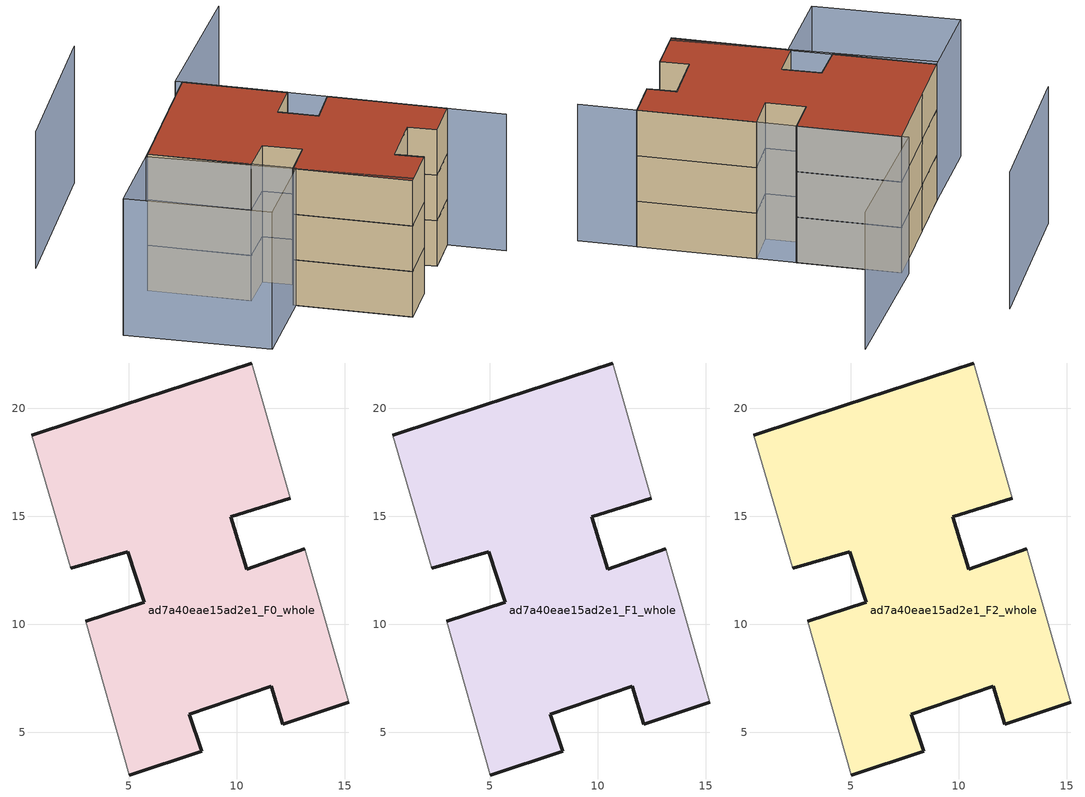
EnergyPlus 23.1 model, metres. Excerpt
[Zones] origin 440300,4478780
ad7a40eae15ad2e1_F0_whole
 floor ground (EU_floor_Construction): 15.18,6.38 13.14,13.5 10.45,12.56 9.72,14.97 12.46,15.85 10.68,22.1 4.71,20.15 0.49,18.77 2.29,12.6 4.95,13.37 5.7,11.03 2.99,10.14 5.02,3.02 8.36,4.12 7.8,5.84 11.59,7.13 12.12,5.36 z0
 wall outside (EU_wall_Construction): 12.46,15.85 9.72,14.97 10.45,12.56 13.14,13.5 / 15.18,6.38 12.12,5.36 11.59,7.13 7.8,5.84 8.36,4.12 5.02,3.02 / 2.99,10.14 5.7,11.03 4.95,13.37 2.29,12.6 / 0.49,18.77 4.71,20.15 10.68,22.1 z0:3
 wall adiabatic (EU_wall_Construction): 10.68,22.1 12.46,15.85 / 13.14,13.5 15.18,6.38 / 5.02,3.02 2.99,10.14 / 2.29,12.6 0.49,18.77 z0:3
ad7a40eae15ad2e1_F1_whole
 floor to ad7a40eae15ad2e1_F0_whole (EU_floor_Construction): 15.18,6.38 13.14,13.5 10.45,12.56 9.72,14.97 12.46,15.85 10.68,22.1 4.71,20.15 0.49,18.77 2.29,12.6 4.95,13.37 5.7,11.03 2.99,10.14 5.02,3.02 8.36,4.12 7.8,5.84 11.59,7.13 12.12,5.36 z3
 wall outside (EU_wall_Construction): 12.46,15.85 9.72,14.97 10.45,12.56 13.14,13.5 / 15.18,6.38 12.12,5.36 11.59,7.13 7.8,5.84 8.36,4.12 5.02,3.02 / 2.99,10.14 5.7,11.03 4.95,13.37 2.29,12.6 / 0.49,18.77 4.71,20.15 10.68,22.1 z3:6
 wall adiabatic (EU_wall_Construction): 10.68,22.1 12.46,15.85 / 13.14,13.5 15.18,6.38 / 5.02,3.02 2.99,10.14 / 2.29,12.6 0.49,18.77 z3:6
ad7a40eae15ad2e1_F2_whole
 floor to ad7a40eae15ad2e1_F1_whole (EU_floor_Construction): 15.18,6.38 13.14,13.5 10.45,12.56 9.72,14.97 12.46,15.85 10.68,22.1 4.71,20.15 0.49,18.77 2.29,12.6 4.95,13.37 5.7,11.03 2.99,10.14 5.02,3.02 8.36,4.12 7.8,5.84 11.59,7.13 12.12,5.36 z6
 wall outside (EU_wall_Construction): 12.46,15.85 9.72,14.97 10.45,12.56 13.14,13.5 / 15.18,6.38 12.12,5.36 11.59,7.13 7.8,5.84 8.36,4.12 5.02,3.02 / 2.99,10.14 5.7,11.03 4.95,13.37 2.29,12.6 / 0.49,18.77 4.71,20.15 10.68,22.1 z6:9
 wall adiabatic (EU_wall_Construction): 10.68,22.1 12.46,15.85 / 13.14,13.5 15.18,6.38 / 5.02,3.02 2.99,10.14 / 2.29,12.6 0.49,18.77 z6:9
 roof outside (EU_roof_Construction): 10.68,22.1 12.46,15.85 9.72,14.97 10.45,12.56 13.14,13.5 15.18,6.38 12.12,5.36 11.59,7.13 7.8,5.84 8.36,4.12 5.02,3.02 2.99,10.14 5.7,11.03 4.95,13.37 2.29,12.6 0.49,18.77 4.71,20.15 z9
shading: 0.16,18.68 5.32,3.12 / 16.15,2.89 10.56,22.51 / 10.56,22.51 21.31,25.57 / 12,30.29 0.09,26.21 / -3.14,8.12 -5.78,16.88 / -5.78,16.88 0.49,18.77 / 0.49,18.77 3.13,10.01 / 3.13,10.01 -3.14,8.12 z0:9
[Building]
EU S2 Campaign: North Axis=0; Terrain=City; Solar Distribution=FullExterior
[Site:Location]
Madrid: Latitude=40.5; Longitude=-3.5; Time Zone=1; Elevation=609
[SizingPeriod:WeatherFileDays]
AnnualSizingPeriod: Begin Month=1; Begin Day of Month=1; End Month=12; End Day of Month=31; Day of Week for Start Day=Monday; Use Weather File Daylight Saving Period=No; Use Weather File Rain and Snow Indicators=No
[MATERIAL]
EU_InternalMass_Material: Roughness=MediumRough; Thickness=0.1; Conductivity=1; Density=1800; Specific Heat=900; Thermal Absorptance=0.9; Solar Absorptance=0.7; Visible Absorptance=0.7
[MATERIAL:NOMASS] Roughness=MediumRough; Thermal Absorptance=0.9; Solar Absorptance=0.7; Visible Absorptance=0.7
Name | Thermal Resistance
EU_wall_NoMass | 0.419739
EU_roof_NoMass | 0.352165
EU_floor_NoMass | 0.608284
[CONSTRUCTION]
EU_wall_Construction: EU_wall_NoMass
EU_roof_Construction: EU_roof_NoMass
EU_floor_Construction: EU_floor_NoMass
EU_InternalMass_Construction: EU_InternalMass_Material
[ZONE] Type=1; Multiplier=1; Ceiling Height=autocalculate; Floor Area=autocalculate; Part of Total Floor Area=Yes
Name | Volume
ad7a40eae15ad2e1_F0_whole | 460.754
ad7a40eae15ad2e1_F1_whole; ad7a40eae15ad2e1_F2_whole | 460.753
[INTERNALMASS] Construction=EU_InternalMass_Construction; Surface Area=153.586
Name | Zone or ZoneList
ad7a40eae15ad2e1_F0_whole_EU_InternalMass | ad7a40eae15ad2e1_F0_whole
ad7a40eae15ad2e1_F1_whole_EU_InternalMass | ad7a40eae15ad2e1_F1_whole
ad7a40eae15ad2e1_F2_whole_EU_InternalMass | ad7a40eae15ad2e1_F2_whole
[OTHEREQUIPMENT] Fuel Type=Electricity; Design Level Calculation Method=Watts/Area; Power per Zone Floor Area=1; Fraction Latent=0; Fraction Radiant=0; Fraction Lost=0; Carbon Dioxide Generation Rate=0; EndUse Subcategory=EU_Step8_InternalGains
Name | Zone or ZoneList or Space or SpaceList | Schedule
EU_Step8_InternalGain_ad7a40eae15ad2e1_F0_whole_f000 | ad7a40eae15ad2e1_F0_whole | EU_Step8_GainSchedule_ad7a40eae15ad2e1_F0_whole_f000
EU_Step8_InternalGain_ad7a40eae15ad2e1_F1_whole_f000 | ad7a40eae15ad2e1_F1_whole | EU_Step8_GainSchedule_ad7a40eae15ad2e1_F1_whole_f000
EU_Step8_InternalGain_ad7a40eae15ad2e1_F2_whole_f000 | ad7a40eae15ad2e1_F2_whole | EU_Step8_GainSchedule_ad7a40eae15ad2e1_F2_whole_f000
[ZONEVENTILATION:DESIGNFLOWRATE] Schedule=EU_AlwaysOn; Design Flow Rate Calculation Method=AirChanges/Hour; Air Changes per Hour=0.703302; Ventilation Type=Natural; Fan Pressure Rise=0; Fan Total Efficiency=1; Constant Term Coefficient=1; Temperature Term Coefficient=0; Velocity Term Coefficient=0; Velocity Squared Term Coefficient=0; Minimum Indoor Temperature=-100; Maximum Indoor Temperature=100; Delta Temperature=-100; Minimum Outdoor Temperature=-100; Maximum Outdoor Temperature=100; Maximum Wind Speed=40
Name | Zone or ZoneList or Space or SpaceList
EU_ConstantAir_ad7a40eae15ad2e1_F0_whole | ad7a40eae15ad2e1_F0_whole
EU_ConstantAir_ad7a40eae15ad2e1_F1_whole | ad7a40eae15ad2e1_F1_whole
EU_ConstantAir_ad7a40eae15ad2e1_F2_whole | ad7a40eae15ad2e1_F2_whole
[HVACTEMPLATE:THERMOSTAT] Constant Heating Setpoint=20; Constant Cooling Setpoint=50
EU_HeatOnly_ad7a40eae15ad2e1_F0_whole; EU_HeatOnly_ad7a40eae15ad2e1_F1_whole; EU_HeatOnly_ad7a40eae15ad2e1_F2_whole
[HVACTEMPLATE:ZONE:IDEALLOADSAIRSYSTEM] System Availability Schedule=EU_AlwaysOn; Maximum Heating Supply Air Temperature=50; Minimum Cooling Supply Air Temperature=13; Maximum Heating Supply Air Humidity Ratio=0.0156; Minimum Cooling Supply Air Humidity Ratio=0.0077; Heating Limit=NoLimit; Cooling Limit=NoLimit; Heating Availability Schedule=EU_AlwaysOn; Cooling Availability Schedule=EU_CoolingOff; Dehumidification Control Type=ConstantSensibleHeatRatio; Cooling Sensible Heat Ratio=0.7; Dehumidification Setpoint=60; Humidification Control Type=None; Humidification Setpoint=30; Outdoor Air Method=None; Outdoor Air Flow Rate per Person=0.00944; Outdoor Air Flow Rate per Zone Floor Area=0; Outdoor Air Flow Rate per Zone=0; Demand Controlled Ventilation Type=None; Outdoor Air Economizer Type=NoEconomizer; Heat Recovery Type=None; Sensible Heat Recovery Effectiveness=0.7; Latent Heat Recovery Effectiveness=0.65
Name | Template Thermostat
ad7a40eae15ad2e1_F0_whole | EU_HeatOnly_ad7a40eae15ad2e1_F0_whole
ad7a40eae15ad2e1_F1_whole | EU_HeatOnly_ad7a40eae15ad2e1_F1_whole
ad7a40eae15ad2e1_F2_whole | EU_HeatOnly_ad7a40eae15ad2e1_F2_whole
[SIZING:ZONE] Zone Cooling Design Supply Air Temperature Input Method=SupplyAirTemperature; Zone Cooling Design Supply Air Temperature=13; Zone Heating Design Supply Air Temperature Input Method=SupplyAirTemperature; Zone Heating Design Supply Air Temperature=50; Zone Cooling Design Supply Air Humidity Ratio=0.008; Zone Heating Design Supply Air Humidity Ratio=0.008; Cooling Design Air Flow Method=DesignDay; Cooling Design Air Flow Rate=0; Cooling Minimum Air Flow per Zone Floor Area=0.000762; Cooling Minimum Air Flow=0; Cooling Minimum Air Flow Fraction=0.2; Heating Design Air Flow Method=DesignDay; Heating Design Air Flow Rate=0; Heating Maximum Air Flow per Zone Floor Area=0.002032; Heating Maximum Air Flow=0.141576; Heating Maximum Air Flow Fraction=0.3; Account for Dedicated Outdoor Air System=No; Dedicated Outdoor Air System Control Strategy=NeutralSupplyAir; Dedicated Outdoor Air Low Setpoint Temperature for Design=autosize; Dedicated Outdoor Air High Setpoint Temperature for Design=autosize; Zone Load Sizing Method=Sensible Load Only No Latent Load; Zone Latent Cooling Design Supply Air Humidity Ratio Input Method=HumidityRatioDifference; Zone Cooling Design Supply Air Humidity Ratio Difference=0.005; Zone Latent Heating Design Supply Air Humidity Ratio Input Method=HumidityRatioDifference; Zone Humidification Design Supply Air Humidity Ratio Difference=0.005
ad7a40eae15ad2e1_F0_whole; ad7a40eae15ad2e1_F1_whole; ad7a40eae15ad2e1_F2_whole
[SCHEDULE:CONSTANT]
Name | Hourly Value
EU_AlwaysOn | 1
EU_CoolingOff | 0
[SCHEDULE:FILE] Column Number=1; Rows to Skip at Top=0; Number of Hours of Data=8760; Column Separator=Comma; Interpolate to Timestep=No; Minutes per Item=60; Adjust Schedule for Daylight Savings=Yes
Name | File
EU_Step8_GainSchedule_ad7a40eae15ad2e1_F0_whole_f000 | ../../schedules/ad7a40eae15ad2e1/ad7a40eae15ad2e1_F0_whole_f000_gain.csv
EU_Step8_GainSchedule_ad7a40eae15ad2e1_F1_whole_f000 | ../../schedules/ad7a40eae15ad2e1/ad7a40eae15ad2e1_F1_whole_f000_gain.csv
EU_Step8_GainSchedule_ad7a40eae15ad2e1_F2_whole_f000 | ../../schedules/ad7a40eae15ad2e1/ad7a40eae15ad2e1_F2_whole_f000_gain.csv
